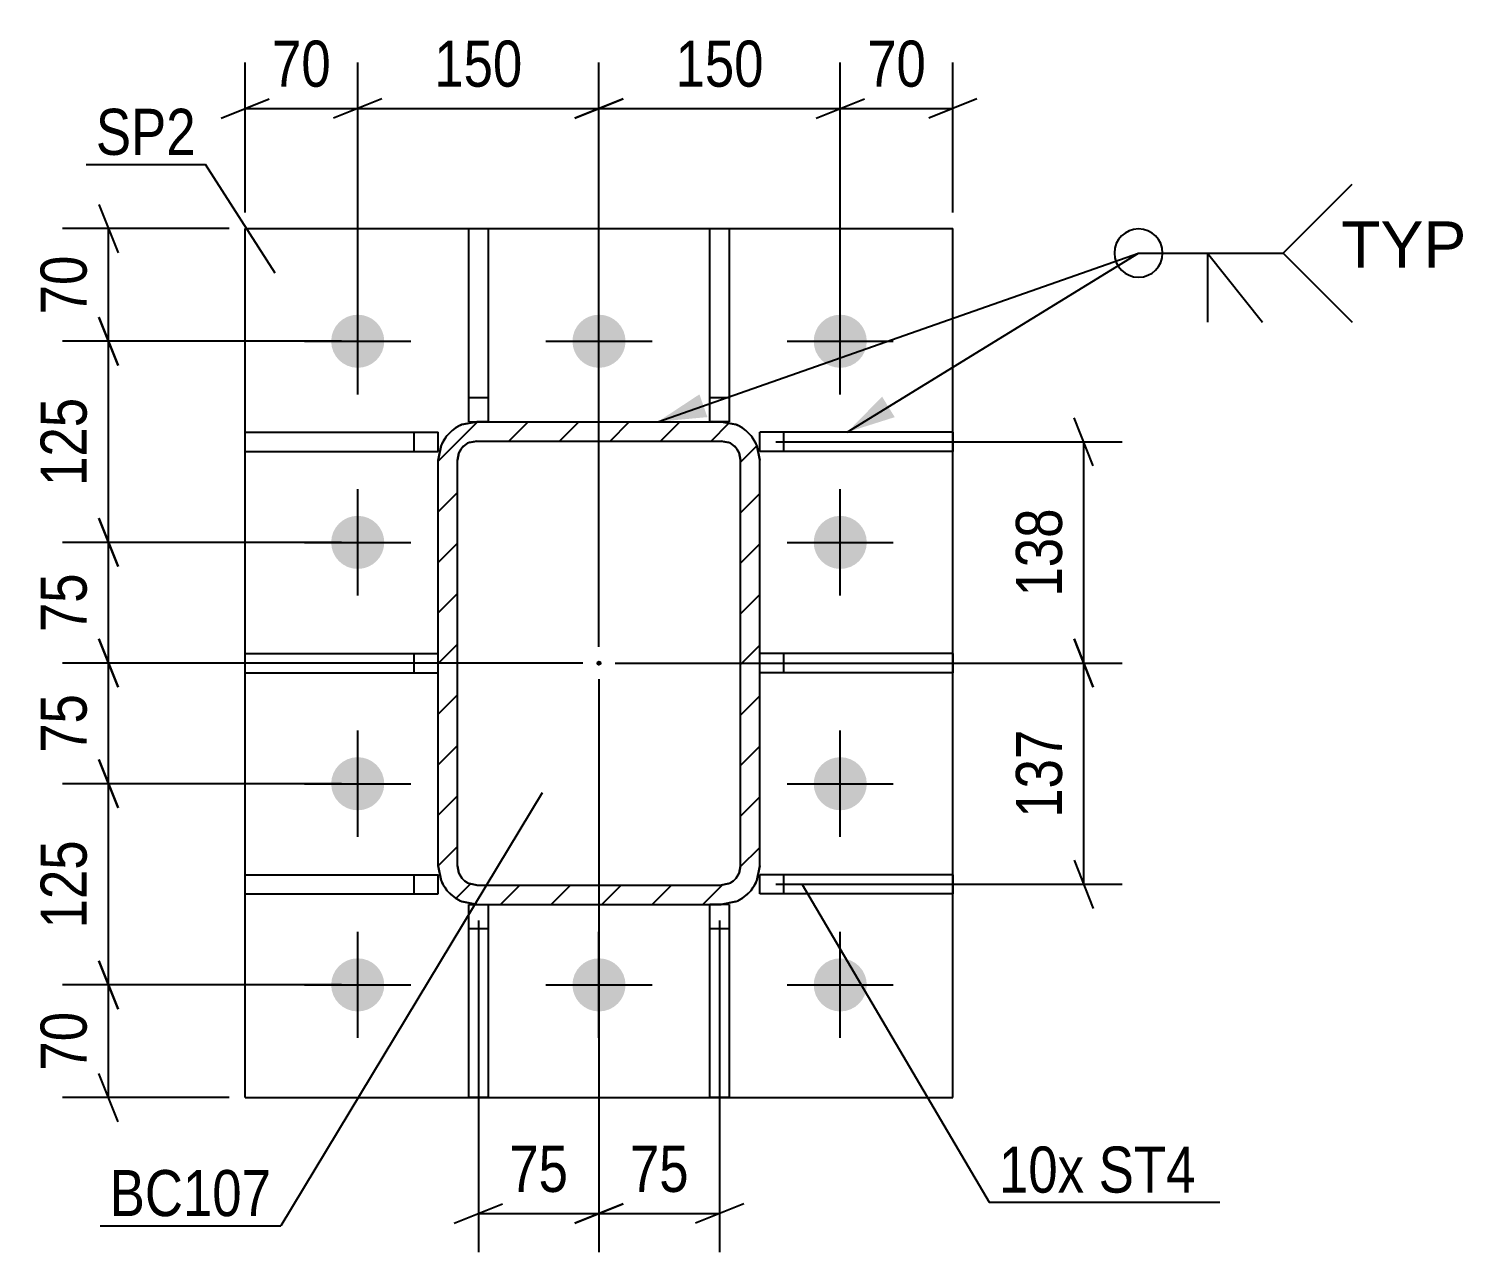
# Model space of a CAD drawing. Header units: millimetres. Extents: x -141 to 1048, y -561 to 280.
# Drawn here: x 647.6 to 737, y 82.4 to 158.4 of the extents above; entities that cross this region are included whole.
import ezdxf

# ---------------------------------------------------------------- set-up
doc = ezdxf.new("R2010")
doc.units = ezdxf.units.MM
doc.linetypes.add('DXK_LINE_DOT2', pattern=[3.9198, 1.9599, -1.9599])
doc.linetypes.add('DXK_LINE_DOT3', pattern=[5.9187, 2.979, -0.9799, 0.9799, -0.9799])
doc.styles.add('Arial', font='ARIAL.TTF', dxfattribs={"height": 0.2})
doc.styles.add('Arial Narrow', font='ARIALN.TTF', dxfattribs={"height": 0.2})

# ---------------------------------------------------------------- blocks, each defined once
blk = doc.blocks.new('Part-389626618-5712 - 5670')
at = {"color": 2, "linetype": 'Continuous'}
for p, q in [((674.988, 145.972), (676.188, 145.972)), ((674.988, 133.972), (674.988, 145.972)), ((676.188, 145.972), (676.188, 133.972)), ((674.988, 133.972), (675.488, 133.972))]:
    blk.add_line(p, q, dxfattribs=at)
at = {"color": 7, "linetype": 'DXK_LINE_DOT2'}
for p, q in [((674.988, 135.472), (676.188, 135.472)), ((676.188, 133.972), (675.488, 133.972))]:
    blk.add_line(p, q, dxfattribs=at)
blk = doc.blocks.new('Part-389626618-5729 - 5670')
at = {"linetype": 'Continuous'}
h = blk.add_hatch(dxfattribs=at)
h.set_pattern_fill('', scale=0.7, style=0, pattern_type=0)
h.set_pattern_definition([(45, (673.0878, 106.3717), (-1.57154, 1.57154), [])])
h.paths.add_polyline_path([(673.088, 131.572), (673.088, 106.372), (673.271, 105.453), (673.791, 104.675), (674.569, 104.154), (675.488, 103.972), (690.688, 103.972), (691.606, 104.154), (692.385, 104.675), (692.905, 105.453), (693.088, 106.372), (693.088, 131.572), (692.905, 132.49), (692.385, 133.269), (691.606, 133.789), (690.688, 133.972), (675.488, 133.972), (674.569, 133.789), (673.791, 133.269), (673.271, 132.49)])
h.paths.add_polyline_path([(674.639, 132.42), (675.029, 132.68), (675.488, 132.772), (690.688, 132.772), (691.147, 132.68), (691.536, 132.42), (691.796, 132.031), (691.888, 131.572), (691.888, 106.372), (691.796, 105.912), (691.536, 105.523), (691.147, 105.263), (690.688, 105.172), (675.488, 105.172), (675.029, 105.263), (674.639, 105.523), (674.379, 105.912), (674.288, 106.372), (674.288, 131.572), (674.379, 132.031)])
blk.add_hatch(color=30, dxfattribs=at).paths.add_polyline_path([(683.088, 118.872, -1), (683.088, 119.072, -1)])
at = {"color": 7, "linetype": 'DXK_LINE_DOT2'}
for p, q in [((674.569, 133.789), (675.488, 133.972)), ((675.488, 133.972), (690.688, 133.972)), ((690.688, 133.972), (691.606, 133.789)), ((673.088, 131.572), (673.271, 132.49)), ((675.488, 132.772), (675.029, 132.68)), ((675.488, 132.772), (690.688, 132.772)), ((691.147, 132.68), (690.688, 132.772)), ((692.905, 132.49), (693.088, 131.572)), ((673.088, 106.372), (673.088, 131.572)), ((674.379, 132.031), (674.288, 131.572)), ((674.288, 106.372), (674.288, 131.572)), ((691.888, 131.572), (691.796, 132.031)), ((691.888, 106.372), (691.888, 131.572)), ((693.088, 106.372), (693.088, 131.572)), ((673.271, 105.453), (673.088, 106.372)), ((674.288, 106.372), (674.379, 105.912)), ((691.796, 105.912), (691.888, 106.372)), ((693.088, 106.372), (692.905, 105.453)), ((675.029, 105.263), (675.488, 105.172)), ((675.488, 105.172), (690.688, 105.172)), ((690.688, 105.172), (691.147, 105.263)), ((675.488, 103.972), (674.569, 104.154)), ((675.488, 103.972), (690.688, 103.972)), ((691.606, 104.154), (690.688, 103.972))]:
    blk.add_line(p, q, dxfattribs=at)
at = {"color": 2, "linetype": 'Continuous'}
for p, q in [((675.488, 133.972), (674.569, 133.789)), ((675.488, 133.972), (690.688, 133.972)), ((691.606, 133.789), (690.688, 133.972)), ((673.271, 132.49), (673.088, 131.572)), ((675.029, 132.68), (675.488, 132.772)), ((675.488, 132.772), (690.688, 132.772)), ((690.688, 132.772), (691.147, 132.68)), ((693.088, 131.572), (692.905, 132.49)), ((673.088, 106.372), (673.088, 131.572)), ((674.288, 131.572), (674.379, 132.031)), ((674.288, 106.372), (674.288, 131.572)), ((691.796, 132.031), (691.888, 131.572)), ((691.888, 106.372), (691.888, 131.572)), ((693.088, 106.372), (693.088, 131.572)), ((673.088, 106.372), (673.271, 105.453)), ((674.379, 105.912), (674.288, 106.372)), ((691.888, 106.372), (691.796, 105.912)), ((692.905, 105.453), (693.088, 106.372)), ((675.488, 105.172), (675.029, 105.263)), ((675.488, 105.172), (690.688, 105.172)), ((691.147, 105.263), (690.688, 105.172)), ((674.569, 104.154), (675.488, 103.972)), ((675.488, 103.972), (690.688, 103.972)), ((690.688, 103.972), (691.606, 104.154))]:
    blk.add_line(p, q, dxfattribs=at)
at = {"color": 7, "linetype": 'DXK_LINE_DOT3'}
blk.add_line((683.088, 118.972), (683.088, 118.972), dxfattribs=at)
at = {"color": 30, "linetype": 'DXK_LINE_DOT3'}
blk.add_line((683.088, 118.972), (683.088, 118.972), dxfattribs=at)
at = {"color": 30, "linetype": 'Continuous'}
blk.add_circle((683.088, 118.972), 0.1, dxfattribs=at)
at = {"color": 7, "linetype": 'DXK_LINE_DOT2'}
for centre, radius, start, end in [((675.488, 131.572), 2.4, 112.5, 157.5), ((690.688, 131.572), 2.4, 22.5, 67.5), ((675.488, 131.572), 1.2, 112.5, 157.5), ((690.688, 131.572), 1.2, 22.5, 67.5), ((675.488, 106.372), 1.2, 202.5, 247.5), ((690.688, 106.372), 1.2, 292.5, 337.5), ((675.488, 106.372), 2.4, 202.5, 247.5), ((690.688, 106.372), 2.4, 292.5, 337.5)]:
    blk.add_arc(centre, radius, start, end, dxfattribs=at)
at = {"color": 2, "linetype": 'Continuous'}
for centre, radius, start, end in [((675.488, 131.572), 2.4, 112.5, 157.5), ((690.688, 131.572), 2.4, 22.5, 67.5), ((675.488, 131.572), 1.2, 112.5, 157.5), ((690.688, 131.572), 1.2, 22.5, 67.5), ((675.488, 106.372), 1.2, 202.5, 247.5), ((690.688, 106.372), 1.2, 292.5, 337.5), ((675.488, 106.372), 2.4, 202.5, 247.5), ((690.688, 106.372), 2.4, 292.5, 337.5)]:
    blk.add_arc(centre, radius, start, end, dxfattribs=at)
blk = doc.blocks.new('Bolt-389626618-5681 - 5670')
at = {"linetype": 'Continuous'}
for points in [[(666.438, 138.972, -1), (669.738, 138.972, -1)], [(681.438, 138.972, -1), (684.738, 138.972, -1)], [(696.438, 138.972, -1), (699.738, 138.972, -1)], [(666.438, 126.472, -1), (669.738, 126.472, -1)], [(696.438, 126.472, -1), (699.738, 126.472, -1)], [(666.438, 111.472, -1), (669.738, 111.472, -1)], [(696.438, 111.472, -1), (699.738, 111.472, -1)], [(666.438, 98.972, -1), (669.738, 98.972, -1)], [(681.438, 98.972, -1), (684.738, 98.972, -1)], [(696.438, 98.972, -1), (699.738, 98.972, -1)]]:
    blk.add_hatch(color=1, dxfattribs=at).paths.add_polyline_path(points)
at = {"color": 1, "linetype": 'Continuous'}
for p, q in [((668.088, 135.672), (668.088, 142.272)), ((683.088, 135.672), (683.088, 142.272)), ((698.088, 135.672), (698.088, 142.272)), ((664.788, 138.972), (671.388, 138.972)), ((679.788, 138.972), (686.388, 138.972)), ((694.788, 138.972), (701.388, 138.972)), ((668.088, 123.172), (668.088, 129.772)), ((698.088, 123.172), (698.088, 129.772)), ((664.788, 126.472), (671.388, 126.472)), ((694.788, 126.472), (701.388, 126.472)), ((668.088, 108.172), (668.088, 114.772)), ((698.088, 108.172), (698.088, 114.772)), ((664.788, 111.472), (671.388, 111.472)), ((694.788, 111.472), (701.388, 111.472)), ((668.088, 95.672), (668.088, 102.272)), ((683.088, 95.672), (683.088, 102.272)), ((698.088, 95.672), (698.088, 102.272)), ((664.788, 98.972), (671.388, 98.972)), ((679.788, 98.972), (686.388, 98.972)), ((694.788, 98.972), (701.388, 98.972))]:
    blk.add_line(p, q, dxfattribs=at)
blk = doc.blocks.new('Part-389626618-5702 - 5670')
at = {"color": 2, "linetype": 'Continuous'}
for p, q in [((661.088, 104.622), (661.088, 105.822)), ((661.088, 105.822), (673.088, 105.822)), ((673.088, 104.622), (673.088, 105.822)), ((661.088, 104.622), (673.088, 104.622))]:
    blk.add_line(p, q, dxfattribs=at)
at = {"color": 7, "linetype": 'DXK_LINE_DOT2'}
blk.add_line((671.588, 104.622), (671.588, 105.822), dxfattribs=at)
blk = doc.blocks.new('Part-389626618-5707 - 5670')
at = {"color": 2, "linetype": 'Continuous'}
for p, q in [((661.088, 118.372), (661.088, 119.572)), ((661.088, 119.572), (673.088, 119.572)), ((661.088, 118.372), (673.088, 118.372))]:
    blk.add_line(p, q, dxfattribs=at)
at = {"color": 7, "linetype": 'DXK_LINE_DOT2'}
for p, q in [((671.588, 118.372), (671.588, 119.572)), ((673.088, 118.372), (673.088, 119.572))]:
    blk.add_line(p, q, dxfattribs=at)
blk = doc.blocks.new('Part-389626618-5717 - 5670')
at = {"color": 2, "linetype": 'Continuous'}
for p, q in [((689.988, 145.972), (691.188, 145.972)), ((689.988, 133.972), (689.988, 145.972)), ((691.188, 145.972), (691.188, 133.972)), ((691.188, 133.972), (690.688, 133.972))]:
    blk.add_line(p, q, dxfattribs=at)
at = {"color": 7, "linetype": 'DXK_LINE_DOT2'}
for p, q in [((689.988, 135.472), (691.188, 135.472)), ((690.688, 133.972), (689.988, 133.972))]:
    blk.add_line(p, q, dxfattribs=at)
blk = doc.blocks.new('Part-389626618-5722 - 5670')
at = {"color": 2, "linetype": 'Continuous'}
for p, q in [((674.988, 91.972), (674.988, 103.972)), ((674.988, 103.972), (675.488, 103.972)), ((676.188, 103.972), (676.188, 91.972)), ((676.188, 91.972), (674.988, 91.972))]:
    blk.add_line(p, q, dxfattribs=at)
at = {"color": 7, "linetype": 'DXK_LINE_DOT2'}
for p, q in [((675.488, 103.972), (676.188, 103.972)), ((674.988, 102.472), (676.188, 102.472))]:
    blk.add_line(p, q, dxfattribs=at)
blk = doc.blocks.new('Part-389626618-5727 - 5670')
at = {"color": 2, "linetype": 'Continuous'}
for p, q in [((689.988, 91.972), (689.988, 103.972)), ((691.188, 103.972), (690.688, 103.972)), ((691.188, 103.972), (691.188, 91.972)), ((691.188, 91.972), (689.988, 91.972))]:
    blk.add_line(p, q, dxfattribs=at)
at = {"color": 7, "linetype": 'DXK_LINE_DOT2'}
for p, q in [((690.688, 103.972), (689.988, 103.972)), ((689.988, 102.472), (691.188, 102.472))]:
    blk.add_line(p, q, dxfattribs=at)
blk = doc.blocks.new('Part-389626618-5783 - 5670')
at = {"color": 2, "linetype": 'Continuous'}
for p, q in [((661.088, 91.972), (661.088, 145.972)), ((661.088, 145.972), (705.088, 145.972)), ((705.088, 91.972), (705.088, 145.972)), ((661.088, 91.972), (705.088, 91.972))]:
    blk.add_line(p, q, dxfattribs=at)
blk = doc.blocks.new('Part-389626618-5846 - 5670')
at = {"color": 2, "linetype": 'Continuous'}
for p, q in [((705.088, 133.322), (693.088, 133.322)), ((693.088, 132.122), (693.088, 133.322)), ((705.088, 133.322), (705.088, 132.122)), ((705.088, 132.122), (693.088, 132.122))]:
    blk.add_line(p, q, dxfattribs=at)
at = {"color": 7, "linetype": 'DXK_LINE_DOT2'}
blk.add_line((694.588, 132.122), (694.588, 133.322), dxfattribs=at)
blk = doc.blocks.new('Part-389626618-5851 - 5670')
at = {"color": 2, "linetype": 'Continuous'}
for p, q in [((705.088, 105.822), (693.088, 105.822)), ((693.088, 104.622), (693.088, 105.822)), ((705.088, 105.822), (705.088, 104.622)), ((705.088, 104.622), (693.088, 104.622))]:
    blk.add_line(p, q, dxfattribs=at)
at = {"color": 7, "linetype": 'DXK_LINE_DOT2'}
blk.add_line((694.588, 104.622), (694.588, 105.822), dxfattribs=at)
blk = doc.blocks.new('Part-389626618-5856 - 5670')
at = {"color": 2, "linetype": 'Continuous'}
for p, q in [((705.088, 119.572), (693.088, 119.572)), ((705.088, 119.572), (705.088, 118.372)), ((705.088, 118.372), (693.088, 118.372))]:
    blk.add_line(p, q, dxfattribs=at)
at = {"color": 7, "linetype": 'DXK_LINE_DOT2'}
for p, q in [((693.088, 118.372), (693.088, 119.572)), ((694.588, 118.372), (694.588, 119.572))]:
    blk.add_line(p, q, dxfattribs=at)
blk = doc.blocks.new('Part-389626618-5861 - 5670')
at = {"color": 2, "linetype": 'Continuous'}
for p, q in [((661.088, 132.122), (661.088, 133.322)), ((661.088, 133.322), (673.088, 133.322)), ((673.088, 132.122), (673.088, 133.322)), ((661.088, 132.122), (673.088, 132.122))]:
    blk.add_line(p, q, dxfattribs=at)
at = {"color": 7, "linetype": 'DXK_LINE_DOT2'}
blk.add_line((671.588, 132.122), (671.588, 133.322), dxfattribs=at)
blk = doc.blocks.new('StraightDimension-389626618-53406 - 5670')
at = {"color": 7, "linetype": 'Continuous'}
for p, q in [((651.984, 147.472), (653.184, 144.472)), ((660.088, 145.972), (649.734, 145.972)), ((652.584, 138.972), (652.584, 145.972)), ((653.184, 137.472), (651.984, 140.472)), ((667.088, 138.972), (649.734, 138.972))]:
    blk.add_line(p, q, dxfattribs=at)
at = {"color": 0}
blk.add_wipeout([(651.834, 144.9), (647.634, 144.9), (647.634, 140.044), (651.834, 140.044)], dxfattribs=at)
at = {"color": 3, "style": 'Arial Narrow'}
blk.add_text('70', height=2.8633, rotation=90.00021, dxfattribs=at).set_placement((651.234, 140.644))
blk = doc.blocks.new('StraightDimension-389626618-53408 - 5670')
at = {"color": 7, "linetype": 'Continuous'}
for p, q in [((651.984, 127.972), (653.184, 124.972)), ((667.088, 126.472), (649.734, 126.472)), ((652.584, 118.972), (652.584, 126.472)), ((653.184, 117.472), (651.984, 120.472)), ((682.088, 118.972), (649.734, 118.972))]:
    blk.add_line(p, q, dxfattribs=at)
at = {"color": 0}
blk.add_wipeout([(651.834, 125.15), (647.634, 125.15), (647.634, 120.294), (651.834, 120.294)], dxfattribs=at)
at = {"color": 3, "style": 'Arial Narrow'}
blk.add_text('75', height=2.8633, rotation=90.00021, dxfattribs=at).set_placement((651.234, 120.894))
blk = doc.blocks.new('StraightDimension-389626618-53581 - 5670')
at = {"color": 7, "linetype": 'Continuous'}
for p, q in [((668.088, 139.972), (668.088, 156.291)), ((683.088, 119.972), (683.088, 156.291)), ((669.588, 154.041), (666.588, 152.841)), ((681.588, 152.841), (684.588, 154.041)), ((668.088, 153.441), (683.088, 153.441))]:
    blk.add_line(p, q, dxfattribs=at)
at = {"color": 0}
blk.add_wipeout([(678.93, 154.191), (678.93, 158.391), (672.246, 158.391), (672.246, 154.191)], dxfattribs=at)
at = {"color": 3, "style": 'Arial Narrow'}
blk.add_text('150', height=2.8633, dxfattribs=at).set_placement((672.846, 154.791))
blk = doc.blocks.new('StraightDimension-389626618-53580 - 5670')
at = {"color": 7, "linetype": 'Continuous'}
for p, q in [((683.088, 119.972), (683.088, 156.291)), ((698.088, 139.972), (698.088, 156.291)), ((684.588, 154.041), (681.588, 152.841)), ((696.588, 152.841), (699.588, 154.041)), ((683.088, 153.441), (698.088, 153.441))]:
    blk.add_line(p, q, dxfattribs=at)
at = {"color": 0}
blk.add_wipeout([(693.93, 154.191), (693.93, 158.391), (687.246, 158.391), (687.246, 154.191)], dxfattribs=at)
at = {"color": 3, "style": 'Arial Narrow'}
blk.add_text('150', height=2.8633, dxfattribs=at).set_placement((687.846, 154.791))
blk = doc.blocks.new('StraightDimension-389626618-53358 - 5670')
at = {"color": 7, "linetype": 'Continuous'}
for p, q in [((683.088, 117.972), (683.088, 82.358)), ((690.588, 102.972), (690.588, 82.358)), ((681.588, 84.158), (684.588, 85.358)), ((692.088, 85.358), (689.088, 84.158)), ((683.088, 84.758), (690.588, 84.758))]:
    blk.add_line(p, q, dxfattribs=at)
at = {"color": 0}
blk.add_wipeout([(689.266, 85.508), (689.266, 89.708), (684.41, 89.708), (684.41, 85.508)], dxfattribs=at)
at = {"color": 3, "style": 'Arial Narrow'}
blk.add_text('75', height=2.8633, dxfattribs=at).set_placement((685.01, 86.108))
blk = doc.blocks.new('StraightDimension-389626618-53359 - 5670')
at = {"color": 7, "linetype": 'Continuous'}
for p, q in [((683.088, 117.972), (683.088, 82.358)), ((675.588, 102.972), (675.588, 82.358)), ((674.088, 84.158), (677.088, 85.358)), ((684.588, 85.358), (681.588, 84.158)), ((675.588, 84.758), (683.088, 84.758))]:
    blk.add_line(p, q, dxfattribs=at)
at = {"color": 0}
blk.add_wipeout([(681.766, 85.508), (681.766, 89.708), (676.91, 89.708), (676.91, 85.508)], dxfattribs=at)
at = {"color": 3, "style": 'Arial Narrow'}
blk.add_text('75', height=2.8633, dxfattribs=at).set_placement((677.51, 86.108))
blk = doc.blocks.new('StraightDimension-389626618-53407 - 5670')
at = {"color": 7, "linetype": 'Continuous'}
for p, q in [((651.984, 140.472), (653.184, 137.472)), ((667.088, 138.972), (649.734, 138.972)), ((652.584, 126.472), (652.584, 138.972)), ((653.184, 124.972), (651.984, 127.972)), ((667.088, 126.472), (649.734, 126.472))]:
    blk.add_line(p, q, dxfattribs=at)
at = {"color": 0}
blk.add_wipeout([(651.834, 136.064), (647.634, 136.064), (647.634, 129.38), (651.834, 129.38)], dxfattribs=at)
at = {"color": 3, "style": 'Arial Narrow'}
blk.add_text('125', height=2.8633, rotation=90.00021, dxfattribs=at).set_placement((651.234, 129.98))
blk = doc.blocks.new('StraightDimension-389626618-53409 - 5670')
at = {"color": 7, "linetype": 'Continuous'}
for p, q in [((651.984, 120.472), (653.184, 117.472)), ((682.088, 118.972), (649.734, 118.972)), ((652.584, 111.472), (652.584, 118.972)), ((653.184, 109.972), (651.984, 112.972)), ((667.088, 111.472), (649.734, 111.472))]:
    blk.add_line(p, q, dxfattribs=at)
at = {"color": 0}
blk.add_wipeout([(651.834, 117.65), (647.634, 117.65), (647.634, 112.794), (651.834, 112.794)], dxfattribs=at)
at = {"color": 3, "style": 'Arial Narrow'}
blk.add_text('75', height=2.8633, rotation=90.00021, dxfattribs=at).set_placement((651.234, 113.394))
blk = doc.blocks.new('StraightDimension-389626618-53410 - 5670')
at = {"color": 7, "linetype": 'Continuous'}
for p, q in [((651.984, 112.972), (653.184, 109.972)), ((667.088, 111.472), (649.734, 111.472)), ((652.584, 98.972), (652.584, 111.472)), ((653.184, 97.472), (651.984, 100.472)), ((667.088, 98.972), (649.734, 98.972))]:
    blk.add_line(p, q, dxfattribs=at)
at = {"color": 0}
blk.add_wipeout([(651.834, 108.564), (647.634, 108.564), (647.634, 101.88), (651.834, 101.88)], dxfattribs=at)
at = {"color": 3, "style": 'Arial Narrow'}
blk.add_text('125', height=2.8633, rotation=90.00021, dxfattribs=at).set_placement((651.234, 102.48))
blk = doc.blocks.new('StraightDimension-389626618-53411 - 5670')
at = {"color": 7, "linetype": 'Continuous'}
for p, q in [((651.984, 100.472), (653.184, 97.472)), ((667.088, 98.972), (649.734, 98.972)), ((652.584, 91.972), (652.584, 98.972)), ((653.184, 90.472), (651.984, 93.472)), ((660.088, 91.972), (649.734, 91.972))]:
    blk.add_line(p, q, dxfattribs=at)
at = {"color": 0}
blk.add_wipeout([(651.834, 97.9), (647.634, 97.9), (647.634, 93.044), (651.834, 93.044)], dxfattribs=at)
at = {"color": 3, "style": 'Arial Narrow'}
blk.add_text('70', height=2.8633, rotation=90.00021, dxfattribs=at).set_placement((651.234, 93.644))
blk = doc.blocks.new('StraightDimension-389626618-53527 - 5670')
at = {"color": 7, "linetype": 'Continuous'}
for p, q in [((713.823, 131.222), (712.623, 134.222)), ((694.088, 132.722), (715.623, 132.722)), ((713.223, 118.972), (713.223, 132.722)), ((712.623, 120.472), (713.823, 117.472)), ((684.088, 118.972), (715.623, 118.972))]:
    blk.add_line(p, q, dxfattribs=at)
at = {"color": 0}
blk.add_wipeout([(712.473, 129.189), (708.273, 129.189), (708.273, 122.505), (712.473, 122.505)], dxfattribs=at)
at = {"color": 3, "style": 'Arial Narrow'}
blk.add_text('138', height=2.8633, rotation=90.00021, dxfattribs=at).set_placement((711.873, 123.105))
blk = doc.blocks.new('StraightDimension-389626618-53528 - 5670')
at = {"color": 7, "linetype": 'Continuous'}
for p, q in [((713.823, 117.472), (712.623, 120.472)), ((684.088, 118.972), (715.623, 118.972)), ((713.223, 105.222), (713.223, 118.972)), ((712.623, 106.722), (713.823, 103.722)), ((694.088, 105.222), (715.623, 105.222))]:
    blk.add_line(p, q, dxfattribs=at)
at = {"color": 0}
blk.add_wipeout([(712.473, 115.439), (708.273, 115.439), (708.273, 108.755), (712.473, 108.755)], dxfattribs=at)
at = {"color": 3, "style": 'Arial Narrow'}
blk.add_text('137', height=2.8633, rotation=90.00021, dxfattribs=at).set_placement((711.873, 109.355))
blk = doc.blocks.new('StraightDimension-389626618-53579 - 5670')
at = {"color": 7, "linetype": 'Continuous'}
for p, q in [((698.088, 139.972), (698.088, 156.291)), ((705.088, 146.972), (705.088, 156.291)), ((696.588, 152.841), (699.588, 154.041)), ((706.588, 154.041), (703.588, 152.841)), ((698.088, 153.441), (705.088, 153.441))]:
    blk.add_line(p, q, dxfattribs=at)
at = {"color": 0}
blk.add_wipeout([(704.016, 154.191), (704.016, 158.391), (699.16, 158.391), (699.16, 154.191)], dxfattribs=at)
at = {"color": 3, "style": 'Arial Narrow'}
blk.add_text('70', height=2.8633, dxfattribs=at).set_placement((699.76, 154.791))
blk = doc.blocks.new('StraightDimension-389626618-53582 - 5670')
at = {"color": 7, "linetype": 'Continuous'}
for p, q in [((661.088, 146.972), (661.088, 156.291)), ((668.088, 139.972), (668.088, 156.291)), ((659.588, 152.841), (662.588, 154.041)), ((669.588, 154.041), (666.588, 152.841)), ((661.088, 153.441), (668.088, 153.441))]:
    blk.add_line(p, q, dxfattribs=at)
at = {"color": 0}
blk.add_wipeout([(667.016, 154.191), (667.016, 158.391), (662.16, 158.391), (662.16, 154.191)], dxfattribs=at)
at = {"color": 3, "style": 'Arial Narrow'}
blk.add_text('70', height=2.8633, dxfattribs=at).set_placement((662.76, 154.791))
blk = doc.blocks.new('Mark-389626618-5779 - 5670')
at = {"color": 30, "linetype": 'Continuous'}
for p in [(651.208, 149.954), (662.953, 143.195)]:
    blk.add_line(p, (658.619, 149.954), dxfattribs=at)
at = {"color": 0}
blk.add_wipeout([(658.019, 150.554), (658.019, 153.554), (651.808, 153.554), (651.808, 150.554)], dxfattribs=at)
blk.add_wipeout([(658.019, 150.554), (658.019, 153.554), (651.808, 153.554), (651.808, 150.554)], dxfattribs=at)
at = {"color": 3, "style": 'Arial Narrow'}
blk.add_text('SP2', height=2.8633, dxfattribs=at).set_placement((651.808, 150.554))
blk = doc.blocks.new('MarkSet-389626618-24529 - 5670')
at = {"color": 30, "linetype": 'Continuous'}
for p, q in [((695.724, 105.212), (707.356, 85.463)), ((707.356, 85.463), (721.682, 85.463))]:
    blk.add_line(p, q, dxfattribs=at)
at = {"color": 0}
for points in [[(713.256, 86.063), (713.256, 89.063), (707.956, 89.063), (707.956, 86.063)], [(720.182, 86.063), (720.182, 89.063), (714.156, 89.063), (714.156, 86.063)]]:
    blk.add_wipeout(points, dxfattribs=at)
for points in [[(713.256, 86.063), (713.256, 89.063), (707.956, 89.063), (707.956, 86.063)], [(720.182, 86.063), (720.182, 89.063), (714.156, 89.063), (714.156, 86.063)]]:
    blk.add_wipeout(points, dxfattribs=at)
at = {"color": 3, "style": 'Arial Narrow'}
for s, p in [('10x', (707.956, 86.063)), ('ST4', (714.156, 86.063))]:
    blk.add_text(s, height=2.8633, dxfattribs=at).set_placement(p)
blk = doc.blocks.new('WeldMark-389626618-44284 - 5670')
at = {"linetype": 'Continuous'}
for points in [[(689.829, 134.257), (686.75, 133.972), (689.333, 135.672)], [(701.475, 134.254), (698.527, 133.322), (700.689, 135.532)]]:
    blk.add_hatch(color=30, dxfattribs=at).paths.add_polyline_path(points)
at = {"color": 30, "linetype": 'Continuous'}
for p, q in [((686.75, 133.972), (716.633, 144.453)), ((698.527, 133.322), (716.633, 144.453)), ((716.633, 144.453), (725.633, 144.453))]:
    blk.add_line(p, q, dxfattribs=at)
at = {"color": 3, "linetype": 'Continuous'}
for q in [(724.348, 140.167), (720.919, 140.167)]:
    blk.add_line((720.919, 144.453), q, dxfattribs=at)
for start, end in [(90, 270), (270, 90)]:
    blk.add_arc((716.633, 144.453), 1.5, start, end, dxfattribs=at)
at = {"color": 0, "linetype": 'Continuous'}
blk.add_wipeout([(737.009, 143.553), (737.009, 146.553), (729.233, 146.553), (729.233, 143.553)], dxfattribs=at)
blk.add_wipeout([(737.009, 143.553), (737.009, 146.553), (729.233, 146.553), (729.233, 143.553)], dxfattribs=at)
at = {"color": 3, "linetype": 'Continuous'}
for q in [(729.919, 148.738), (729.919, 140.167)]:
    blk.add_line((725.633, 144.453), q, dxfattribs=at)
at = {"color": 3, "linetype": 'Continuous', "style": 'Arial'}
blk.add_text('TYP', height=2.8652, dxfattribs=at).set_placement((729.233, 143.553))
blk = doc.blocks.new('Mark-389626618-44524 - 5670')
at = {"color": 30, "linetype": 'Continuous'}
for p in [(679.563, 110.905), (652.066, 84.002)]:
    blk.add_line(p, (663.315, 84.002), dxfattribs=at)
at = {"color": 0}
blk.add_wipeout([(662.715, 84.602), (662.715, 87.602), (652.666, 87.602), (652.666, 84.602)], dxfattribs=at)
blk.add_wipeout([(662.715, 84.602), (662.715, 87.602), (652.666, 87.602), (652.666, 84.602)], dxfattribs=at)
at = {"color": 3, "style": 'Arial Narrow'}
blk.add_text('BC107', height=2.8633, dxfattribs=at).set_placement((652.666, 84.602))

msp = doc.modelspace()

# ---------------------------------------------------------------- block references
for name in ['Part-389626618-5783 - 5670', 'Part-389626618-5712 - 5670', 'Part-389626618-5717 - 5670', 'Bolt-389626618-5681 - 5670', 'Part-389626618-5861 - 5670', 'Part-389626618-5729 - 5670', 'Part-389626618-5846 - 5670', 'Part-389626618-5707 - 5670', 'Part-389626618-5856 - 5670', 'Part-389626618-5702 - 5670', 'Part-389626618-5851 - 5670', 'Part-389626618-5722 - 5670', 'Part-389626618-5727 - 5670']:
    msp.add_blockref(name, (0, 0))

# ---------------------------------------------------------------- next in the draw order: block references
for name in ['StraightDimension-389626618-53406 - 5670', 'StraightDimension-389626618-53408 - 5670']:
    msp.add_blockref(name, (0, 0))

# ---------------------------------------------------------------- next in the draw order: block references
for name in ['StraightDimension-389626618-53581 - 5670', 'StraightDimension-389626618-53358 - 5670']:
    msp.add_blockref(name, (0, 0))

# ---------------------------------------------------------------- next in the draw order: block references
for name in ['StraightDimension-389626618-53580 - 5670', 'StraightDimension-389626618-53407 - 5670', 'StraightDimension-389626618-53359 - 5670']:
    msp.add_blockref(name, (0, 0))

# ---------------------------------------------------------------- next in the draw order: block references
for name in ['StraightDimension-389626618-53582 - 5670', 'StraightDimension-389626618-53579 - 5670', 'StraightDimension-389626618-53527 - 5670', 'StraightDimension-389626618-53409 - 5670']:
    msp.add_blockref(name, (0, 0))

# ---------------------------------------------------------------- next in the draw order: block references
for name in ['Mark-389626618-5779 - 5670', 'WeldMark-389626618-44284 - 5670', 'StraightDimension-389626618-53528 - 5670', 'StraightDimension-389626618-53410 - 5670']:
    msp.add_blockref(name, (0, 0))

# ---------------------------------------------------------------- next in the draw order: block references
for name in ['MarkSet-389626618-24529 - 5670', 'StraightDimension-389626618-53411 - 5670']:
    msp.add_blockref(name, (0, 0))

# ---------------------------------------------------------------- next in the draw order: block references
msp.add_blockref('Mark-389626618-44524 - 5670', (0, 0))

doc.saveas('drawing.dxf')
